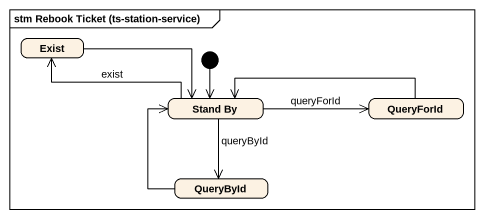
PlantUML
@startuml
mainframe stm Rebook Ticket (ts-station-service)
hide empty description
state Exist
state "Stand By" as Stand_By
state QueryForId
state QueryById
[*] --> Stand_By
Exist -right-> Stand_By
Stand_By -left-> Exist : exist
Stand_By -right-> QueryForId : queryForId
Stand_By --> QueryById : queryById
QueryForId -left-> Stand_By
QueryById -up-> Stand_By
@enduml
